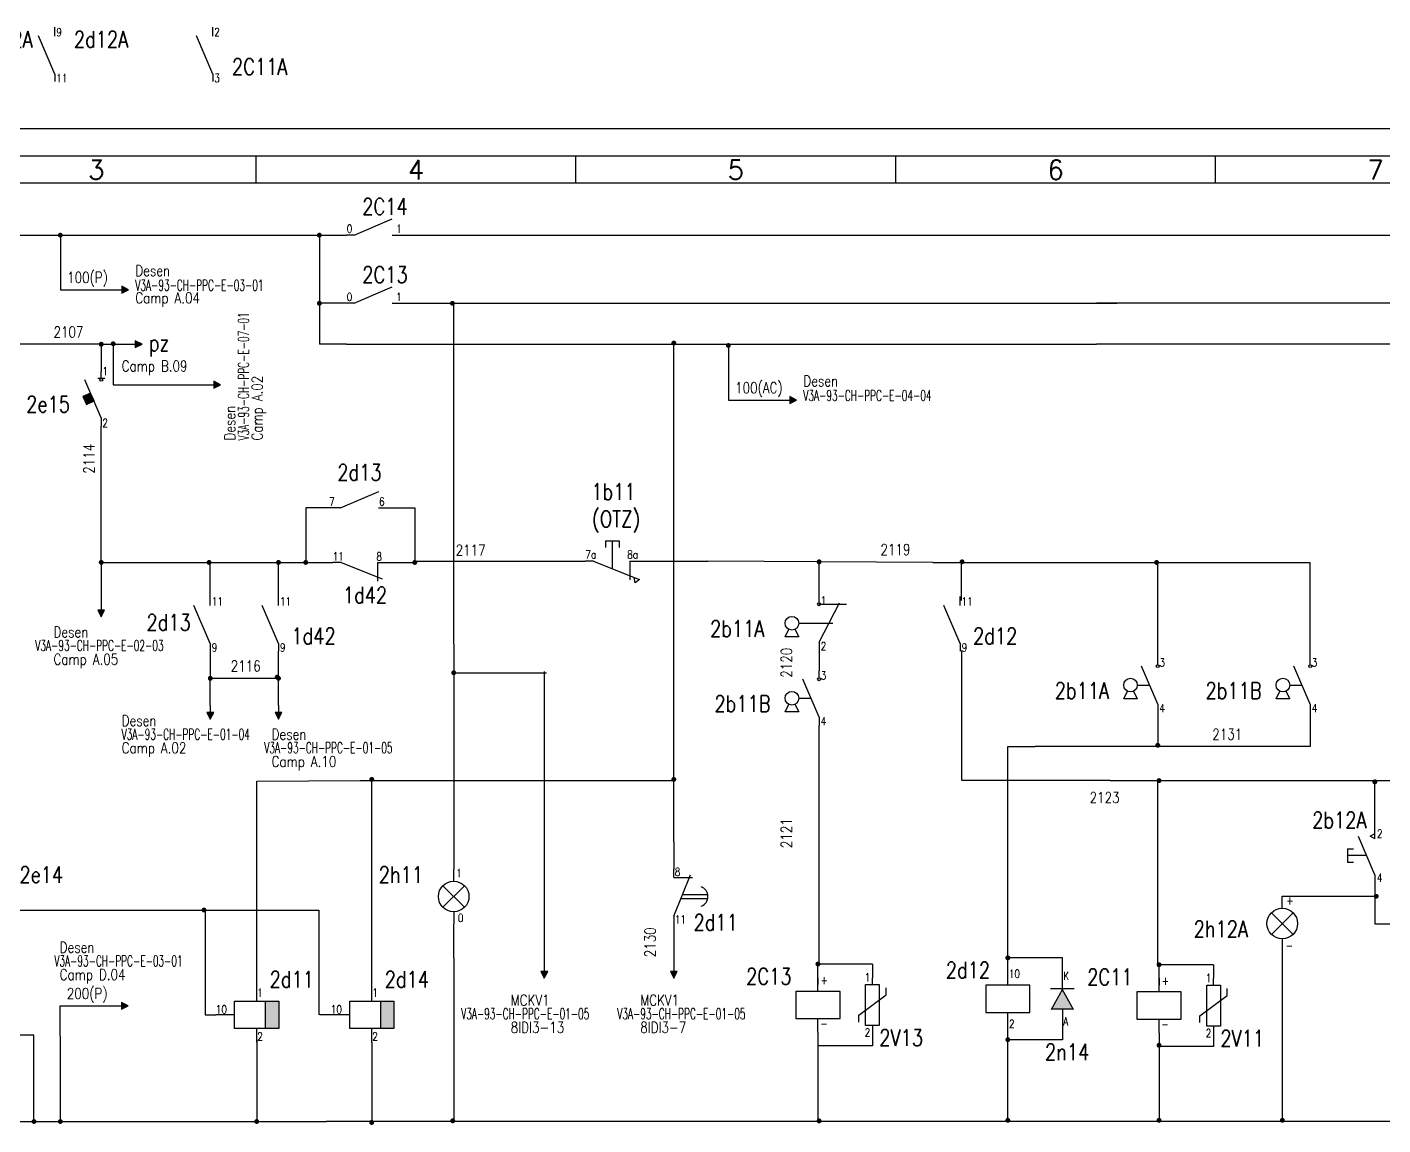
# Model space of a CAD drawing. Extents: x 23 to 1306, y -395 to 239.
# Drawn here: x 609.2 to 857.9, y -280.4 to -79.1 of the extents above; entities that cross this region are included whole.
import ezdxf
from ezdxf.enums import TextEntityAlignment as Align

# ---------------------------------------------------------------- set-up
doc = ezdxf.new("R2010")
doc.units = 0
doc.header["$LTSCALE"] = 7
doc.header["$MEASUREMENT"] = 0
doc.layers.get('0').update_dxf_attribs({"linetype": 'CONTINUOUS'})
doc.layers.add('MODIF', color=2, linetype='CONTINUOUS')
doc.layers.add('TAG', color=2, linetype='CONTINUOUS')
doc.styles.add('ISO', font='SIMPLEX.SHX')
doc.styles.add('ROMANS', font='romans', dxfattribs={"width": 0.8})

# ---------------------------------------------------------------- blocks, each defined once
blk = doc.blocks.new('2CND')
at = {"linetype": 'Continuous'}
for p, q in [((0, -1.64), (0, 0)), ((0, -8.62), (-3, -1.62)), ((0, -8.62), (0, -10))]:
    blk.add_line(p, q, dxfattribs=at)
at = {"layer": 'TAG', "linetype": 'Continuous', "style": 'ROMANS', "width": 0.8}
for tag, p in [('1', (0.26, -1.67)), ('2', (0.26, -10.09))]:
    blk.add_attdef(tag, p, '', height=1.5, dxfattribs=at)
blk.add_attdef('K1', text='', height=3, dxfattribs=at).set_placement((-5.58, -4.47), align=Align.MIDDLE_RIGHT)
blk = doc.blocks.new('CND')
at = {"linetype": 'Continuous'}
for p, q in [((0, -1.64), (0, 0)), ((0, -8.62), (-3, -1.62)), ((0, -8.62), (0, -10))]:
    blk.add_line(p, q, dxfattribs=at)
at = {"layer": 'TAG', "linetype": 'Continuous', "style": 'ROMANS', "width": 0.8}
for tag, p in [('1E', (-0.41, -1.57)), ('2E', (-0.41, -10.73))]:
    blk.add_attdef(tag, p, '', height=1.5, rotation=90, dxfattribs=at)
blk.add_attdef('K1E', text='', height=3, rotation=90, dxfattribs=at).set_placement((-11.31, -1.64), align=Align.MIDDLE_RIGHT)
for tag, p in [('1N', (0.26, -1.67)), ('2N', (0.26, -10.09))]:
    blk.add_attdef(tag, p, '', height=1.5, dxfattribs=at)
blk.add_attdef('K1N', text='', height=3, dxfattribs=at).set_placement((-3.18, -4.55), align=Align.MIDDLE_RIGHT)
blk = doc.blocks.new('BILUTA')
at = {"linetype": 'Continuous', "flags": 128}
blk.add_lwpolyline([(-0.225, 0, 0.45, 0.45, 1), (0.225, 0, 0.45, 0.45, 1)], format="xyseb", close=True, dxfattribs=at)
blk = doc.blocks.new('2SIG-FZ')
at = {"linetype": 'Continuous'}
for p, q in [((0, -1.25), (0, 0)), ((0, -1.25), (0, -8.75)), ((0, -8.75), (0, -10))]:
    blk.add_line(p, q, dxfattribs=at)
at = {"linetype": 'Continuous', "flags": 128}
blk.add_lwpolyline([(1.25, -8.75), (1.25, -1.25), (-1.25, -1.25), (-1.25, -8.75)], close=True, dxfattribs=at)
at = {"layer": 'TAG', "linetype": 'Continuous', "style": 'ROMANS', "width": 0.8}
for tag, p, height in [('1', (0.11, -0.95), 1.5), ('F', (-4.64, -7.12), 3), ('100', (1.65, -5.97), 2), ('A', (6.88, -5.97), 2), ('2', (0.11, -10.4), 1.5)]:
    blk.add_attdef(tag, p, '', height=height, dxfattribs=at)
blk = doc.blocks.new('SAGEATA')
at = {"flags": 128}
for points in [[(0, 2.5), (-0.625, 1.25), (0.625, 1.25), (0, 2.5)], [(0, 0), (0, 2.5)]]:
    blk.add_lwpolyline(points, dxfattribs=at)
blk.add_solid([(-0.625, 1.25), (0, 2.5), (0.625, 1.25)])
at = {"layer": 'TAG', "style": 'ROMANS', "width": 0.8}
for tag, p, rotation in [('1S', (0, 10), 180), ('1V', (0, 11.25), 270), ('1E', (2.5, 2.5), 90)]:
    blk.add_attdef(tag, p, '', height=3, rotation=rotation, dxfattribs=at)
blk.add_attdef('1N', (-5, 3.75), '', height=3, dxfattribs=at)
blk = doc.blocks.new('2MONO1')
at = {"linetype": 'Continuous'}
for p, q in [((0, -1.25), (0, 0)), ((0, -8.5), (-3, -1.5)), ((-0.63, -1.25), (0.63, -1.25)), ((0, -8.5), (0, -10))]:
    blk.add_line(p, q, dxfattribs=at)
at = {"linetype": 'Continuous', "flags": 128}
blk.add_lwpolyline([(-1.32, -5.39), (-1.95, -3.97), (-3.37, -4.6), (-2.73, -6.02)], close=True, dxfattribs=at)
at = {"linetype": 'Continuous'}
blk.add_circle((0, -1.52), 0.273, dxfattribs=at)
blk.add_solid([(-2.73, -6.02), (-3.37, -4.6), (-1.32, -5.39), (-1.95, -3.97)], dxfattribs=at)
at = {"layer": 'TAG', "linetype": 'Continuous', "style": 'ROMANS', "width": 0.8}
for tag, p, height in [('1', (0.2, -0.7), 1.5), ('Q1', (-9.59, -6.79), 3), ('2', (0.2, -10.18), 1.5)]:
    blk.add_attdef(tag, p, '', height=height, dxfattribs=at)
blk = doc.blocks.new('BA-RV-D')
at = {"linetype": 'Continuous'}
for p, q in [((0, -1.92), (0, 0)), ((-0.87, -1.42), (0, -0.92)), ((0, -1.92), (-0.87, -1.42)), ((-5, -3.75), (-5, -6.25)), ((-5, -3.75), (-3.91, -3.75)), ((-1.5, -5), (-5, -5)), ((-3.91, -6.25), (-5, -6.25)), ((0, -8.5), (0, -10))]:
    blk.add_line(p, q, dxfattribs=at)
at = {"linetype": 'Continuous', "flags": 128}
blk.add_lwpolyline([(0, -8.5), (-3, -1.5)], dxfattribs=at)
at = {"layer": 'TAG', "linetype": 'Continuous', "style": 'ROMANS', "width": 0.8}
for tag, p in [('1', (0.37, -1.73)), ('2', (0.36, -9.81))]:
    blk.add_attdef(tag, p, '', height=1.5, dxfattribs=at)
blk.add_attdef('P1', text='', height=3, dxfattribs=at).set_placement((-5.59, -6.52), align=Align.MIDDLE_RIGHT)
blk = doc.blocks.new('BOB-REL')
at = {"linetype": 'Continuous'}
for p, q in [((0, -2.5), (0, 0)), ((0, -10), (0, -7.5))]:
    blk.add_line(p, q, dxfattribs=at)
at = {"linetype": 'Continuous', "flags": 128}
blk.add_lwpolyline([(4.05, -7.5), (4.05, -2.5), (-4.05, -2.5), (-4.05, -7.5)], close=True, dxfattribs=at)
at = {"layer": 'TAG', "linetype": 'Continuous', "style": 'ROMANS', "width": 0.8}
blk.add_attdef('K', text='', height=3, dxfattribs=at).set_placement((-4.37, 1.57), align=Align.MIDDLE_RIGHT)
for tag, p in [('1', (0.18, -1.15)), ('2', (0.21, -10.33))]:
    blk.add_attdef(tag, p, '', height=1.5, dxfattribs=at)
blk = doc.blocks.new('CNI-T-R')
at = {"linetype": 'Continuous'}
for p, q in [((0, -1.5), (0, 0)), ((0, -8.59), (3.04, -1)), ((1.58, -4.65), (6.21, -4.65)), ((1.29, -5.35), (6.2, -5.35)), ((0, -8.59), (0, -10))]:
    blk.add_line(p, q, dxfattribs=at)
blk.add_lwpolyline([(0, -1.5), (3.44, -1.5)], dxfattribs=at)
blk.add_arc((4.33, -5), 1.92, 291.8137, 69.0636, dxfattribs=at)
at = {"layer": 'TAG', "linetype": 'Continuous', "style": 'ROMANS', "width": 0.8}
for tag, p in [('1', (0.18, -1.22)), ('2', (0.18, -9.96))]:
    blk.add_attdef(tag, p, '', height=1.5, dxfattribs=at)
blk.add_attdef('Z1', text='', height=3, dxfattribs=at).set_placement((-2.15, -7.11), align=Align.MIDDLE_RIGHT)
blk = doc.blocks.new('2RT-R2')
at = {"linetype": 'Continuous'}
for p, q in [((0, -2.5), (0, 0)), ((1.58, -2.5), (1.58, -7.5)), ((-4.05, -5), (-7.5, -5)), ((0, -10), (0, -7.5))]:
    blk.add_line(p, q, dxfattribs=at)
at = {"linetype": 'Continuous', "flags": 128}
blk.add_lwpolyline([(4.05, -2.5), (4.05, -7.5), (-4.05, -7.5), (-4.05, -2.5)], close=True, dxfattribs=at)
at = {"linetype": 'Continuous'}
blk.add_lwpolyline([(-1.58, -2.5), (-1.58, -2.5), (-1.58, -2.5)], dxfattribs=at)
blk.add_solid([(4.05, -2.5), (1.58, -2.5), (4.05, -7.5), (1.58, -7.5)], dxfattribs=at)
at = {"layer": 'TAG', "linetype": 'Continuous', "style": 'ROMANS', "width": 0.8}
for tag, p in [('1', (0.1, -1.7)), ('10', (-7.52, -4.76)), ('2', (0.1, -9.73))]:
    blk.add_attdef(tag, p, '', height=1.5, dxfattribs=at)
blk.add_attdef('KT', text='', height=3, dxfattribs=at).set_placement((9.5, -8.43), align=Align.MIDDLE_RIGHT)
blk = doc.blocks.new('2BEC')
at = {"linetype": 'Continuous'}
for p, q in [((0, -2.2), (0, 0)), ((1.98, -6.98), (-1.98, -3.02)), ((1.98, -3.02), (-1.98, -6.98)), ((0, -7.8), (0, -10))]:
    blk.add_line(p, q, dxfattribs=at)
blk.add_circle((0, -5), 2.8, dxfattribs=at)
at = {"layer": 'TAG', "linetype": 'Continuous', "style": 'ROMANS', "width": 0.8}
for tag, p, height in [('1', (0.46, -1.45), 1.5), ('H1', (-8.62, -6.71), 3), ('2', (0.51, -10.25), 1.5)]:
    blk.add_attdef(tag, p, '', height=height, dxfattribs=at)
blk = doc.blocks.new('VRSTR')
for p, q in [((0, -1.25), (0, 0)), ((-1.25, -8.75), (-1.25, -1.25)), ((-1.25, -1.25), (1.25, -1.25)), ((1.25, -1.25), (1.25, -8.75)), ((2.5, -3.12), (2.5, -1.88)), ((-2.5, -6.88), (2.5, -3.12)), ((-2.5, -8.12), (-2.5, -6.88)), ((1.25, -8.75), (-1.25, -8.75)), ((0, -8.75), (0, -10))]:
    blk.add_line(p, q)
at = {"layer": 'TAG', "style": 'ROMANS', "width": 0.8}
for tag, p, height in [('1E', (-2.1, 2.56), 1.5), ('E', (-7.5, 0), 3), ('VE', (-7.5, -6.25), 3), ('2E', (-2.1, -9.35), 1.5)]:
    blk.add_attdef(tag, p, '', height=height, rotation=270, dxfattribs=at)
for tag, p, height in [('1N', (0.01, 0.57), 1.5), ('N', (3.75, -2.5), 3), ('VN', (3.75, -8.75), 3), ('2N', (0.01, -10.92), 1.5)]:
    blk.add_attdef(tag, p, '', height=height, dxfattribs=at)
blk = doc.blocks.new('DIODA')
at = {"linetype": 'Continuous'}
for p, q in [((0, -3.22), (0, 0)), ((0, -6.9), (0, -10))]:
    blk.add_line(p, q, dxfattribs=at)
at = {"linetype": 'Continuous', "const_width": 0.24, "flags": 128}
blk.add_lwpolyline([(0, -3.32), (-1.96, -6.85), (1.96, -6.85)], close=True, dxfattribs=at)
at = {"linetype": 'Continuous', "flags": 128}
blk.add_lwpolyline([(-2.16, -3.1), (2.17, -3.1)], dxfattribs=at)
at = {"linetype": 'Continuous'}
blk.add_solid([(-0.01, -3.32), (1.92, -6.84), (-1.91, -6.86)], dxfattribs=at)
at = {"layer": 'TAG', "linetype": 'Continuous', "style": 'ROMANS', "width": 0.8}
for tag, rotation, p in [('DE', 90, (-12.18, -1.74)), ('DV', 270, (-4.34, -6.03)), ('DS', 180, (-10.42, -5.99)), ('TE', 90, (6.57, -2.99)), ('TV', 270, (14.41, -7.28)), ('TS', 180, (8.33, -7.24))]:
    blk.add_attdef(tag, text='', height=3, rotation=rotation, dxfattribs=at).set_placement(p, align=Align.MIDDLE_RIGHT)
for tag, p in [('DN', (-6.08, -2.02)), ('TN', (12.67, -3.27))]:
    blk.add_attdef(tag, text='', height=3, dxfattribs=at).set_placement(p, align=Align.MIDDLE_RIGHT)
for tag, p, rotation in [('1E', (-2.65, -2.22), 90), ('1S', (-0.23, -0.04), 180), ('1V', (2.72, 0.3), 270), ('2E', (-2.65, -10.15), 90), ('2S', (-0.37, -8.45), 180), ('2V', (2.63, -8.07), 270)]:
    blk.add_attdef(tag, p, '', height=1.5, rotation=rotation, dxfattribs=at)
for tag, p in [('1N', (0.16, -1.54)), ('2N', (0.15, -9.9))]:
    blk.add_attdef(tag, p, '', height=1.5, dxfattribs=at)
blk = doc.blocks.new('BEC')
at = {"linetype": 'Continuous'}
for p, q in [((0, -2.2), (0, 0)), ((1.98, -6.98), (-1.98, -3.02)), ((1.98, -3.02), (-1.98, -6.98)), ((0, -7.8), (0, -10))]:
    blk.add_line(p, q, dxfattribs=at)
blk.add_circle((0, -5), 2.8, dxfattribs=at)
at = {"layer": 'TAG', "linetype": 'Continuous', "style": 'ROMANS', "width": 0.8}
for tag, p, height in [('HH', (-3.84, -3.19), 3), ('1H', (4.42, -1.96), 1.5), ('2H', (4.4, -10.66), 1.5)]:
    blk.add_attdef(tag, p, '', height=height, rotation=90, dxfattribs=at)
for tag, p, height in [('1V', (0.46, -1.45), 1.5), ('HV', (-8.62, -6.71), 3), ('2V', (0.51, -10.25), 1.5)]:
    blk.add_attdef(tag, p, '', height=height, dxfattribs=at)
blk = doc.blocks.new('2BK-RT-D')
at = {"linetype": 'Continuous'}
for p, q in [((0, -1.25), (0, 0)), ((-6.25, -7.5), (-5.56, -6.12)), ((-4.44, -6.12), (-3.75, -7.5)), ((-3.75, -5), (-1.5, -5)), ((-3.75, -7.5), (-6.25, -7.5)), ((0, -8.5), (0, -10))]:
    blk.add_line(p, q, dxfattribs=at)
at = {"linetype": 'Continuous', "flags": 128}
blk.add_lwpolyline([(0, -8.5), (-3, -1.5)], dxfattribs=at)
at = {"linetype": 'Continuous'}
for centre, radius in [((0, -1.52), 0.273), ((-5, -5), 1.25)]:
    blk.add_circle(centre, radius, dxfattribs=at)
at = {"layer": 'TAG', "linetype": 'Continuous', "style": 'ROMANS', "width": 0.8}
for tag, p in [('1', (0.28, -1.6)), ('2', (0.28, -9.97))]:
    blk.add_attdef(tag, p, '', height=1.5, dxfattribs=at)
blk.add_attdef('P1', text='', height=3, dxfattribs=at).set_placement((-6.85, -10.39), align=Align.MIDDLE_RIGHT)
blk = doc.blocks.new('2CNDH')
at = {"linetype": 'Continuous'}
for p, q in [((1.38, 0), (8.38, 3)), ((1.38, 0), (0, 0)), ((8.36, 0), (10, 0))]:
    blk.add_line(p, q, dxfattribs=at)
at = {"layer": 'TAG', "linetype": 'Continuous', "style": 'ROMANS', "width": 0.8}
blk.add_attdef('K1', text='', height=3, dxfattribs=at).set_placement((5.25, 5.01), align=Align.MIDDLE_RIGHT)
for tag, p in [('1', (0.01, 0.43)), ('2', (9.07, 0.43))]:
    blk.add_attdef(tag, p, '', height=1.5, dxfattribs=at)
blk = doc.blocks.new('BA-RV-I')
at = {"linetype": 'Continuous'}
for p, q in [((0, -1.84), (0, 0)), ((0, -8.5), (3, -1)), ((3, -1), (3.37, -0.07)), ((3.99, -0.86), (3, -1)), ((3.37, -0.07), (3.99, -0.86)), ((-3.75, -6.25), (-3.75, -3.75)), ((-3.75, -3.75), (-2.5, -3.75)), ((1.4, -5), (-3.75, -5)), ((-3.75, -6.25), (-2.5, -6.25)), ((0, -8.5), (0, -10))]:
    blk.add_line(p, q, dxfattribs=at)
at = {"linetype": 'Continuous', "flags": 128}
blk.add_lwpolyline([(0, -1.84), (3.41, -1.84)], dxfattribs=at)
at = {"layer": 'TAG', "linetype": 'Continuous', "style": 'ROMANS', "width": 0.8}
for tag, p in [('1N', (0.14, -1.41)), ('2N', (0.14, -9.9))]:
    blk.add_attdef(tag, p, '', height=1.5, dxfattribs=at)
for tag, p in [('1E', (-0.46, -2.31)), ('2E', (-0.46, -9.97))]:
    blk.add_attdef(tag, p, '', height=1.5, rotation=90, dxfattribs=at)
blk.add_attdef('KN', text='', height=3, dxfattribs=at).set_placement((9.18, -5.21), align=Align.MIDDLE_RIGHT)
blk.add_attdef('KE', text='', height=3, rotation=90, dxfattribs=at).set_placement((11.2, -3.04), align=Align.MIDDLE_RIGHT)
blk = doc.blocks.new('CNI')
at = {"linetype": 'Continuous'}
for p, q in [((0, -1.84), (0, 0)), ((0, -8.5), (3, -1)), ((0, -8.5), (0, -10))]:
    blk.add_line(p, q, dxfattribs=at)
at = {"linetype": 'Continuous', "flags": 128}
blk.add_lwpolyline([(0, -1.84), (3.41, -1.84)], dxfattribs=at)
at = {"layer": 'TAG', "linetype": 'Continuous', "style": 'ROMANS', "width": 0.8}
for tag, p in [('1N', (0.14, -1.41)), ('2N', (0.14, -9.9))]:
    blk.add_attdef(tag, p, '', height=1.5, dxfattribs=at)
blk.add_attdef('KN', text='', height=3, dxfattribs=at).set_placement((-2.33, -1.73), align=Align.MIDDLE_RIGHT)
for tag, p in [('1E', (-0.35, -2.05)), ('2E', (-0.35, -10.07))]:
    blk.add_attdef(tag, p, '', height=1.5, rotation=90, dxfattribs=at)
blk.add_attdef('KE', text='', height=3, rotation=90, dxfattribs=at).set_placement((-3.98, -4.61), align=Align.MIDDLE_RIGHT)

msp = doc.modelspace()

# ---------------------------------------------------------------- linework, layer by layer
at = {"color": 240}
for p, q in [((1306.33, -97.74), (486.25, -97.74)), ((1301.33, -102.74), (491.25, -102.74))]:
    msp.add_line(p, q, dxfattribs=at)
at = {"color": 70}
for p, q in [((651.25, -107.74), (651.25, -102.74)), ((709.89, -107.74), (709.89, -102.74)), ((768.53, -107.74), (768.53, -102.74)), ((827.17, -107.74), (827.17, -102.74)), ((1296.33, -107.74), (496.25, -107.74))]:
    msp.add_line(p, q, dxfattribs=at)
at = {"layer": 'MODIF'}
for p, q in [((605.33, -117.24), (616.58, -117.24)), ((615.33, -117.24), (615.33, -127.24)), ((616.58, -117.24), (667.83, -117.24)), ((662.83, -117.24), (662.83, -129.74)), ((677.83, -117.24), (785.33, -117.24)), ((785.33, -117.24), (792.83, -117.24)), ((792.83, -117.24), (1029.08, -117.24)), ((615.33, -127.24), (625.33, -127.24)), ((662.83, -129.74), (662.83, -137.24)), ((668.1, -129.74), (662.83, -129.74)), ((677.83, -129.74), (797.83, -129.74)), ((687.47, -137.24), (687.47, -129.74)), ((797.83, -129.74), (809.08, -129.74)), ((1046.58, -129.74), (805.33, -129.74)), ((622.83, -137.24), (605.33, -137.24)), ((622.83, -137.24), (627.83, -137.24)), ((622.83, -137.24), (622.83, -142.24)), ((625.03, -137.38), (625.03, -144.67)), ((667.83, -137.24), (662.83, -137.24)), ((667.83, -137.24), (677.83, -137.24)), ((677.83, -137.24), (797.83, -137.24)), ((687.47, -192.24), (687.47, -137.24)), ((727.83, -228.49), (727.83, -137.24)), ((737.83, -137.47), (737.83, -147.47)), ((797.83, -137.24), (805.33, -137.24)), ((1046.58, -137.24), (805.33, -137.24)), ((625.03, -144.67), (631.38, -144.67)), ((629.7, -144.66), (633.45, -144.66)), ((633.45, -144.66), (640.95, -144.66)), ((640.95, -144.66), (642.2, -144.66)), ((737.83, -147.47), (747.83, -147.47)), ((622.83, -172.24), (622.83, -152.24)), ((660.33, -167.24), (660.33, -177.24)), ((665.33, -167.24), (660.33, -167.24)), ((675.33, -167.24), (680.33, -167.24)), ((680.33, -167.24), (680.33, -177.24)), ((622.83, -177.24), (622.83, -172.24)), ((622.83, -177.24), (622.83, -184.74)), ((622.83, -177.24), (625.33, -177.24)), ((625.33, -177.24), (635.33, -177.24)), ((635.33, -177.24), (665.33, -177.24)), ((642.83, -183.49), (642.83, -177.24)), ((655.33, -183.49), (655.33, -177.24)), ((675.33, -177.24), (680.33, -177.24)), ((680.33, -177.02), (699.08, -177.02)), ((699.08, -177.02), (711.58, -177.02)), ((720.33, -177.02), (727.83, -177.02)), ((721.58, -177.02), (726.58, -177.02)), ((726.58, -177.02), (734.08, -177.02)), ((727.83, -177.02), (732.83, -177.02)), ((775.33, -177.24), (734.08, -177.02)), ((754.48, -183.38), (754.48, -177.13)), ((775.33, -177.24), (835.33, -177.24)), ((780.61, -184.21), (780.61, -177.4)), ((816.58, -194.74), (816.58, -177.24)), ((835.33, -177.24), (844.53, -177.24)), ((844.53, -194.74), (844.53, -177.24)), ((754.48, -184.63), (754.48, -183.38)), ((754.48, -191.88), (758.23, -184.63)), ((754.48, -184.9), (759.48, -184.9)), ((750.73, -188.38), (752.98, -188.38)), ((751.98, -188.38), (754.48, -188.38)), ((753.23, -188.38), (756.98, -188.38)), ((748.23, -190.88), (748.93, -189.5)), ((750.73, -190.88), (748.23, -190.88)), ((750.04, -189.5), (750.73, -190.88)), ((642.83, -193.49), (642.83, -198.49)), ((655.33, -198.49), (655.33, -193.49)), ((687.47, -192.24), (687.47, -192.24)), ((687.47, -192.24), (687.47, -197.24)), ((754.48, -191.88), (754.48, -193.38)), ((754.48, -193.38), (754.48, -197.13)), ((780.61, -193.38), (780.61, -217.13)), ((642.83, -198.49), (655.33, -198.49)), ((642.83, -203.49), (642.83, -198.49)), ((655.33, -203.49), (655.33, -198.49)), ((687.47, -197.24), (687.47, -207.24)), ((687.69, -197.47), (704.49, -197.47)), ((704.08, -197.24), (704.08, -250.99)), ((816.58, -204.74), (816.58, -210.99)), ((844.53, -204.74), (844.53, -210.99)), ((687.47, -207.24), (687.47, -219.74)), ((754.48, -228.38), (754.48, -207.13)), ((789.08, -252.24), (789.08, -210.99)), ((789.08, -210.99), (794.08, -210.99)), ((816.58, -210.99), (794.08, -210.99)), ((844.53, -210.99), (816.58, -210.99)), ((651.34, -217.32), (670.33, -217.24)), ((651.34, -255.18), (651.34, -217.32)), ((670.33, -217.24), (727.83, -217.24)), ((672.44, -255.18), (672.44, -217.24)), ((807.83, -217.24), (780.61, -217.24)), ((807.83, -217.24), (916.36, -217.24)), ((816.58, -242.24), (816.58, -217.24)), ((856.39, -225.99), (856.39, -217.24)), ((687.47, -219.74), (687.47, -227.24)), ((687.47, -227.24), (687.47, -233.49)), ((727.83, -228.49), (727.83, -233.49)), ((754.48, -250.88), (754.48, -228.38)), ((856.39, -235.99), (856.39, -243.49)), ((839.41, -238.45), (856.41, -238.45)), ((581.44, -240.97), (641.91, -240.97)), ((641.91, -240.97), (641.91, -260.19)), ((641.91, -240.97), (662.75, -240.97)), ((662.75, -240.97), (662.75, -260.18)), ((687.47, -249.74), (687.47, -243.49)), ((727.83, -243.49), (727.83, -249.74)), ((816.58, -250.99), (816.58, -242.24)), ((856.39, -243.49), (889.89, -243.49)), ((839.41, -248.45), (839.41, -252.8)), ((687.47, -249.74), (687.47, -279.74)), ((727.83, -249.74), (727.83, -250.99)), ((754.26, -253.38), (754.26, -250.88)), ((764.26, -250.88), (754.26, -250.88)), ((764.26, -250.88), (764.26, -253.38)), ((799.08, -249.74), (789.08, -249.74)), ((799.08, -252.24), (799.08, -249.74)), ((816.81, -253.49), (816.81, -250.99)), ((826.81, -250.99), (816.81, -250.99)), ((826.81, -250.99), (826.81, -253.49)), ((754.26, -253.38), (754.26, -254.63)), ((816.81, -253.49), (816.81, -254.74)), ((839.41, -252.8), (839.41, -279.74)), ((615.27, -258.52), (625.27, -258.52)), ((615.33, -269.74), (615.27, -258.52)), ((641.91, -260.19), (643.84, -260.18)), ((664.94, -260.18), (662.89, -260.18)), ((754.26, -263.38), (754.26, -269.63)), ((764.26, -263.38), (764.26, -265.88)), ((789.08, -279.74), (789.08, -262.24)), ((799.08, -262.24), (799.08, -264.74)), ((816.81, -263.49), (816.81, -269.74)), ((826.81, -263.49), (826.81, -265.99)), ((610.5, -263.91), (591.27, -263.91)), ((610.5, -279.76), (610.5, -263.91)), ((651.34, -264.74), (651.34, -279.74)), ((672.44, -265.18), (672.44, -279.74)), ((764.26, -265.88), (754.26, -265.88)), ((799.08, -264.74), (789.08, -264.74)), ((816.81, -265.77), (816.81, -265.77)), ((826.81, -265.99), (816.81, -265.99)), ((615.33, -279.74), (615.33, -269.74)), ((754.26, -269.63), (754.26, -279.63)), ((816.81, -269.74), (816.81, -279.74)), ((565.33, -279.74), (660.33, -279.74)), ((660.33, -279.74), (664.08, -279.74)), ((1075.33, -279.74), (664.08, -279.74)), ((789.08, -279.52), (789.08, -279.52)), ((816.81, -279.52), (816.81, -279.52)), ((839.43, -279.52), (839.43, -279.52))]:
    msp.add_line(p, q, dxfattribs=at)
for centre, radius in [((754.48, -184.9), 0.273), ((749.48, -188.38), 1.25)]:
    msp.add_circle(centre, radius, dxfattribs=at)

# ---------------------------------------------------------------- block references
ref = msp.add_blockref('CND', (596.82, -79.1), dxfattribs=at)
ref.add_attrib('K1N', '2d12A', dxfattribs={"layer": 'TAG', "linetype": 'Continuous', "height": 3, "style": 'ROMANS', "width": 0.8}).set_placement((610.29, -81.35), align=Align.MIDDLE_RIGHT)
ref.add_attrib('2N', '11', (597.08, -89.19), dxfattribs={"layer": 'TAG', "linetype": 'Continuous', "height": 1.5, "style": 'ROMANS', "width": 0.8})
ref.add_attrib('1N', '9', (597.08, -80.77), dxfattribs={"layer": 'TAG', "linetype": 'Continuous', "height": 1.5, "style": 'ROMANS', "width": 0.8})
ref = msp.add_blockref('CND', (614.32, -79.1), dxfattribs=at)
ref.add_attrib('K1N', '2d12A', dxfattribs={"layer": 'TAG', "linetype": 'Continuous', "height": 3, "style": 'ROMANS', "width": 0.8}).set_placement((627.79, -81.35), align=Align.MIDDLE_RIGHT)
ref.add_attrib('2N', '11', (614.58, -89.19), dxfattribs={"layer": 'TAG', "linetype": 'Continuous', "height": 1.5, "style": 'ROMANS', "width": 0.8})
ref.add_attrib('1N', '9', (614.58, -80.77), dxfattribs={"layer": 'TAG', "linetype": 'Continuous', "height": 1.5, "style": 'ROMANS', "width": 0.8})
ref = msp.add_blockref('2CND', (643.29, -79.1), dxfattribs=at)
ref.add_attrib('K1', '2C11A', dxfattribs={"layer": 'TAG', "linetype": 'Continuous', "height": 3, "style": 'ROMANS', "width": 0.8}).set_placement((656.99, -86.35), align=Align.MIDDLE_RIGHT)
ref.add_attrib('2', '3', (643.55, -89.19), dxfattribs={"layer": 'TAG', "linetype": 'Continuous', "height": 1.5, "style": 'ROMANS', "width": 0.8})
ref.add_attrib('1', '2', (643.55, -80.77), dxfattribs={"layer": 'TAG', "linetype": 'Continuous', "height": 1.5, "style": 'ROMANS', "width": 0.8})
ref = msp.add_blockref('2CNDH', (667.83, -117.24), dxfattribs=at)
ref.add_attrib('K1', '2C14', dxfattribs={"layer": 'TAG', "linetype": 'Continuous', "height": 3, "style": 'ROMANS', "width": 0.8}).set_placement((679.03, -111.99), align=Align.MIDDLE_RIGHT)
ref.add_attrib('2', '1', (676.91, -116.81), dxfattribs={"layer": 'TAG', "linetype": 'Continuous', "height": 1.5, "style": 'ROMANS', "width": 0.8})
ref.add_attrib('1', '0', (667.85, -116.81), dxfattribs={"layer": 'TAG', "linetype": 'Continuous', "height": 1.5, "style": 'ROMANS', "width": 0.8})
for p in [(615.33, -117.24), (662.83, -117.24), (662.83, -129.74), (687.24, -129.74), (625.03, -137.16), (727.83, -137.02), (622.83, -137.24), (737.83, -137.47), (622.83, -177.24), (642.61, -177.24), (655.33, -177.24), (660.33, -177.24), (680.33, -177.24), (754.48, -177.13), (780.69, -177.13), (816.36, -177.24), (642.83, -198.49), (655.33, -198.49), (687.47, -197.47), (687.47, -197.47), (816.58, -210.77), (672.44, -217.02), (672.44, -217.02), (727.83, -217.02), (816.81, -217.24), (856.39, -217.47), (856.64, -238.45), (641.68, -240.97), (641.68, -240.97), (754.26, -250.88), (789.08, -249.74), (816.81, -250.99), (789.08, -264.74), (816.81, -265.77), (610.5, -279.74), (615.33, -279.74), (651.34, -279.74), (672.42, -279.91), (687.29, -279.61), (754.48, -279.63), (789.08, -279.52), (816.81, -279.52), (839.43, -279.52)]:
    msp.add_blockref('BILUTA', p, dxfattribs=at)
ref = msp.add_blockref('2CNDH', (667.83, -129.74), dxfattribs=at)
ref.add_attrib('K1', '2C13', dxfattribs={"layer": 'TAG', "linetype": 'Continuous', "height": 3, "style": 'ROMANS', "width": 0.8}).set_placement((679.03, -124.49), align=Align.MIDDLE_RIGHT)
ref.add_attrib('2', '1', (676.91, -129.31), dxfattribs={"layer": 'TAG', "linetype": 'Continuous', "height": 1.5, "style": 'ROMANS', "width": 0.8})
ref.add_attrib('1', '0', (667.85, -129.31), dxfattribs={"layer": 'TAG', "linetype": 'Continuous', "height": 1.5, "style": 'ROMANS', "width": 0.8})
for name, p, rotation in [('SAGEATA', (625.33, -127.24), 270), ('SAGEATA', (642.2, -144.66), 270), ('SAGEATA', (747.83, -147.47), 270), ('SAGEATA', (622.83, -184.74), 180), ('BILUTA', (655.11, -198.27), 270), ('SAGEATA', (642.83, -203.49), 180), ('SAGEATA', (655.33, -203.49), 180), ('SAGEATA', (704.08, -250.99), 180), ('SAGEATA', (727.83, -250.99), 180), ('SAGEATA', (625.27, -258.52), 270)]:
    msp.add_blockref(name, p, dxfattribs=dict(at, rotation=rotation))
ref = msp.add_blockref('SAGEATA', (627.83, -137.24), dxfattribs=dict(at, rotation=270))
ref.add_attrib('1E', 'pz', (631.58, -138.49), dxfattribs={"layer": 'TAG', "height": 3, "style": 'ROMANS', "width": 0.8})
ref = msp.add_blockref('2MONO1', (622.83, -142.24), dxfattribs=at)
ref.add_attrib('Q1', '2e15', (609.08, -149.74), dxfattribs={"layer": 'TAG', "height": 3, "style": 'ROMANS', "width": 0.8})
ref.add_attrib('2', '2', (623.03, -152.42), dxfattribs={"layer": 'TAG', "height": 1.5, "style": 'ROMANS', "width": 0.8})
ref.add_attrib('1', '1', (623.03, -142.94), dxfattribs={"layer": 'TAG', "height": 1.5, "style": 'ROMANS', "width": 0.8})
ref = msp.add_blockref('CND', (675.33, -167.24), dxfattribs=dict(at, rotation=270))
ref.add_attrib('K1E', '2d13', dxfattribs={"layer": 'TAG', "linetype": 'Continuous', "height": 3, "style": 'ROMANS', "width": 0.8}).set_placement((674.25, -160.74), align=Align.MIDDLE_RIGHT)
ref.add_attrib('1E', '6', (673.76, -166.84), dxfattribs={"layer": 'TAG', "linetype": 'Continuous', "height": 1.5, "style": 'ROMANS', "width": 0.8})
ref.add_attrib('2E', '7', (664.61, -166.84), dxfattribs={"layer": 'TAG', "linetype": 'Continuous', "height": 1.5, "style": 'ROMANS', "width": 0.8})
ref = msp.add_blockref('BA-RV-I', (721.58, -177.02), dxfattribs=dict(at, rotation=270))
ref.add_attrib('1E', '8a ', (719.28, -176.55), dxfattribs={"layer": 'TAG', "linetype": 'Continuous', "height": 1.5, "style": 'ROMANS', "width": 0.8})
ref.add_attrib('KE', '1b11', dxfattribs={"layer": 'TAG', "linetype": 'Continuous', "height": 3, "style": 'ROMANS', "width": 0.8}).set_placement((720.83, -164.27), align=Align.MIDDLE_RIGHT)
ref.add_attrib('2E', '7a ', (711.61, -176.55), dxfattribs={"layer": 'TAG', "linetype": 'Continuous', "height": 1.5, "style": 'ROMANS', "width": 0.8})
ref = msp.add_blockref('CNI', (675.33, -177.24), dxfattribs=dict(at, rotation=270))
ref.add_attrib('KE', '1d42', dxfattribs={"layer": 'TAG', "linetype": 'Continuous', "height": 3, "style": 'ROMANS', "width": 0.8}).set_placement((675.27, -183.24), align=Align.MIDDLE_RIGHT)
ref.add_attrib('1E', '8', (673.29, -176.89), dxfattribs={"layer": 'TAG', "linetype": 'Continuous', "height": 1.5, "style": 'ROMANS', "width": 0.8})
ref.add_attrib('2E', '11', (665.26, -176.89), dxfattribs={"layer": 'TAG', "linetype": 'Continuous', "height": 1.5, "style": 'ROMANS', "width": 0.8})
ref = msp.add_blockref('CND', (642.83, -183.49), dxfattribs=at)
ref.add_attrib('K1N', '2d13', dxfattribs={"layer": 'TAG', "linetype": 'Continuous', "height": 3, "style": 'ROMANS', "width": 0.8}).set_placement((639.25, -188.24), align=Align.MIDDLE_RIGHT)
ref.add_attrib('2N', '9', (643.1, -193.58), dxfattribs={"layer": 'TAG', "linetype": 'Continuous', "height": 1.5, "style": 'ROMANS', "width": 0.8})
ref.add_attrib('1N', '11', (643.1, -185.16), dxfattribs={"layer": 'TAG', "linetype": 'Continuous', "height": 1.5, "style": 'ROMANS', "width": 0.8})
ref = msp.add_blockref('CND', (655.33, -183.49), dxfattribs=at)
ref.add_attrib('K1N', '1d42', dxfattribs={"layer": 'TAG', "linetype": 'Continuous', "height": 3, "style": 'ROMANS', "width": 0.8}).set_placement((665.83, -190.74), align=Align.MIDDLE_RIGHT)
ref.add_attrib('2N', '9', (655.6, -193.58), dxfattribs={"layer": 'TAG', "linetype": 'Continuous', "height": 1.5, "style": 'ROMANS', "width": 0.8})
ref.add_attrib('1N', '11', (655.6, -185.16), dxfattribs={"layer": 'TAG', "linetype": 'Continuous', "height": 1.5, "style": 'ROMANS', "width": 0.8})
ref = msp.add_blockref('CND', (780.33, -183.49), dxfattribs=at)
ref.add_attrib('K1N', '2d12', dxfattribs={"layer": 'TAG', "linetype": 'Continuous', "height": 3, "style": 'ROMANS', "width": 0.8}).set_placement((790.83, -190.74), align=Align.MIDDLE_RIGHT)
ref.add_attrib('2N', '9', (780.6, -193.58), dxfattribs={"layer": 'TAG', "linetype": 'Continuous', "height": 1.5, "style": 'ROMANS', "width": 0.8})
ref.add_attrib('1N', '11', (780.6, -185.16), dxfattribs={"layer": 'TAG', "linetype": 'Continuous', "height": 1.5, "style": 'ROMANS', "width": 0.8})
ref = msp.add_blockref('2BK-RT-D', (816.58, -194.74), dxfattribs=at)
ref.add_attrib('P1', '2b11A', dxfattribs={"layer": 'TAG', "linetype": 'Continuous', "height": 3, "style": 'ROMANS', "width": 0.8}).set_placement((807.67, -200.74), align=Align.MIDDLE_RIGHT)
ref.add_attrib('2', '4', (816.86, -204.72), dxfattribs={"layer": 'TAG', "linetype": 'Continuous', "height": 1.5, "style": 'ROMANS', "width": 0.8})
ref.add_attrib('1', '3', (816.86, -196.34), dxfattribs={"layer": 'TAG', "linetype": 'Continuous', "height": 1.5, "style": 'ROMANS', "width": 0.8})
ref = msp.add_blockref('2BK-RT-D', (844.53, -194.74), dxfattribs=at)
ref.add_attrib('P1', '2b11B', dxfattribs={"layer": 'TAG', "linetype": 'Continuous', "height": 3, "style": 'ROMANS', "width": 0.8}).set_placement((835.62, -200.74), align=Align.MIDDLE_RIGHT)
ref.add_attrib('2', '4', (844.81, -204.72), dxfattribs={"layer": 'TAG', "linetype": 'Continuous', "height": 1.5, "style": 'ROMANS', "width": 0.8})
ref.add_attrib('1', '3', (844.81, -196.34), dxfattribs={"layer": 'TAG', "linetype": 'Continuous', "height": 1.5, "style": 'ROMANS', "width": 0.8})
ref = msp.add_blockref('2BK-RT-D', (754.48, -197.13), dxfattribs=at)
ref.add_attrib('P1', '2b11B', dxfattribs={"layer": 'TAG', "linetype": 'Continuous', "height": 3, "style": 'ROMANS', "width": 0.8}).set_placement((745.57, -203.13), align=Align.MIDDLE_RIGHT)
ref.add_attrib('2', '4', (754.76, -207.1), dxfattribs={"layer": 'TAG', "linetype": 'Continuous', "height": 1.5, "style": 'ROMANS', "width": 0.8})
ref.add_attrib('1', '3', (754.76, -198.73), dxfattribs={"layer": 'TAG', "linetype": 'Continuous', "height": 1.5, "style": 'ROMANS', "width": 0.8})
ref = msp.add_blockref('BA-RV-D', (856.39, -225.99), dxfattribs=at)
ref.add_attrib('P1', '2b12A', dxfattribs={"layer": 'TAG', "height": 3, "style": 'ROMANS', "width": 0.8}).set_placement((854.87, -224.49), align=Align.MIDDLE_RIGHT)
ref.add_attrib('2', '4', (856.76, -235.8), dxfattribs={"layer": 'TAG', "height": 1.5, "style": 'ROMANS', "width": 0.8})
ref.add_attrib('1', '2', (856.76, -227.72), dxfattribs={"layer": 'TAG', "height": 1.5, "style": 'ROMANS', "width": 0.8})
ref = msp.add_blockref('2SIG-FZ', (605.33, -225.99), dxfattribs=at)
ref.add_attrib('1', '1', (605.45, -226.94), dxfattribs={"layer": 'TAG', "linetype": 'Continuous', "height": 1.5, "style": 'ROMANS', "width": 0.8})
ref.add_attrib('F', '2e14', (607.83, -235.99), dxfattribs={"layer": 'TAG', "linetype": 'Continuous', "height": 3, "style": 'ROMANS', "width": 0.8})
ref.add_attrib('2', '2', (605.45, -236.39), dxfattribs={"layer": 'TAG', "linetype": 'Continuous', "height": 1.5, "style": 'ROMANS', "width": 0.8})
ref = msp.add_blockref('2BEC', (687.47, -233.49), dxfattribs=at)
ref.add_attrib('H1', '2h11', (673.72, -235.99), dxfattribs={"layer": 'TAG', "linetype": 'Continuous', "height": 3, "style": 'ROMANS', "width": 0.8})
ref.add_attrib('2', '0', (688.23, -243.16), dxfattribs={"layer": 'TAG', "linetype": 'Continuous', "height": 1.5, "style": 'ROMANS', "width": 0.8})
ref.add_attrib('1', '1', (687.93, -234.94), dxfattribs={"layer": 'TAG', "linetype": 'Continuous', "height": 1.5, "style": 'ROMANS', "width": 0.8})
ref = msp.add_blockref('CNI-T-R', (727.83, -233.49), dxfattribs=at)
ref.add_attrib('Z1', '2d11', dxfattribs={"layer": 'TAG', "linetype": 'Continuous', "height": 3, "style": 'ROMANS', "width": 0.8}).set_placement((739.58, -243.24), align=Align.MIDDLE_RIGHT)
ref.add_attrib('2', '11', (728.01, -243.45), dxfattribs={"layer": 'TAG', "linetype": 'Continuous', "height": 1.5, "style": 'ROMANS', "width": 0.8})
ref.add_attrib('1', '8', (728.01, -234.72), dxfattribs={"layer": 'TAG', "linetype": 'Continuous', "height": 1.5, "style": 'ROMANS', "width": 0.8})
ref = msp.add_blockref('BEC', (839.41, -238.45), dxfattribs=at)
ref.add_attrib('HV', '2h12A', (823.16, -245.95), dxfattribs={"layer": 'TAG', "linetype": 'Continuous', "height": 3, "style": 'ROMANS', "width": 0.8})
ref.add_attrib('2V', '-', (840.05, -248.24), dxfattribs={"layer": 'TAG', "linetype": 'Continuous', "height": 1.5, "style": 'ROMANS', "width": 0.8})
ref.add_attrib('1V', '+', (840.14, -239.98), dxfattribs={"layer": 'TAG', "linetype": 'Continuous', "height": 1.5, "style": 'ROMANS', "width": 0.8})
ref = msp.add_blockref('BOB-REL', (789.08, -252.24), dxfattribs=at)
ref.add_attrib('K', '2d12', dxfattribs={"layer": 'TAG', "linetype": 'Continuous', "height": 3, "style": 'ROMANS', "width": 0.8}).set_placement((785.83, -251.99), align=Align.MIDDLE_RIGHT)
ref.add_attrib('2', '2', (789.3, -262.57), dxfattribs={"layer": 'TAG', "linetype": 'Continuous', "height": 1.5, "style": 'ROMANS', "width": 0.8})
ref.add_attrib('1', '10', (789.27, -253.4), dxfattribs={"layer": 'TAG', "linetype": 'Continuous', "height": 1.5, "style": 'ROMANS', "width": 0.8})
ref = msp.add_blockref('2RT-R2', (651.34, -255.18), dxfattribs=at)
ref.add_attrib('KT', '2d11', dxfattribs={"layer": 'TAG', "linetype": 'Continuous', "height": 3, "style": 'ROMANS', "width": 0.8}).set_placement((661.84, -253.68), align=Align.MIDDLE_RIGHT)
ref.add_attrib('2', '2', (651.44, -264.91), dxfattribs={"layer": 'TAG', "linetype": 'Continuous', "height": 1.5, "style": 'ROMANS', "width": 0.8})
ref.add_attrib('1', '1', (651.44, -256.88), dxfattribs={"layer": 'TAG', "linetype": 'Continuous', "height": 1.5, "style": 'ROMANS', "width": 0.8})
ref.add_attrib('10', '10', (643.83, -259.94), dxfattribs={"layer": 'TAG', "linetype": 'Continuous', "height": 1.5, "style": 'ROMANS', "width": 0.8})
ref = msp.add_blockref('2RT-R2', (672.44, -255.18), dxfattribs=at)
ref.add_attrib('KT', '2d14', dxfattribs={"layer": 'TAG', "linetype": 'Continuous', "height": 3, "style": 'ROMANS', "width": 0.8}).set_placement((682.94, -253.68), align=Align.MIDDLE_RIGHT)
ref.add_attrib('2', '2', (672.53, -264.91), dxfattribs={"layer": 'TAG', "linetype": 'Continuous', "height": 1.5, "style": 'ROMANS', "width": 0.8})
ref.add_attrib('1', '1', (672.53, -256.88), dxfattribs={"layer": 'TAG', "linetype": 'Continuous', "height": 1.5, "style": 'ROMANS', "width": 0.8})
ref.add_attrib('10', '10', (664.92, -259.94), dxfattribs={"layer": 'TAG', "linetype": 'Continuous', "height": 1.5, "style": 'ROMANS', "width": 0.8})
ref = msp.add_blockref('BOB-REL', (754.26, -253.38), dxfattribs=at)
ref.add_attrib('K', '2C13', dxfattribs={"layer": 'TAG', "linetype": 'Continuous', "height": 3, "style": 'ROMANS', "width": 0.8}).set_placement((749.42, -253.13), align=Align.MIDDLE_RIGHT)
ref.add_attrib('2', '-', (754.71, -262.56), dxfattribs={"layer": 'TAG', "linetype": 'Continuous', "height": 1.5, "style": 'ROMANS', "width": 0.8})
ref.add_attrib('1', '+', (754.75, -254.58), dxfattribs={"layer": 'TAG', "linetype": 'Continuous', "height": 1.5, "style": 'ROMANS', "width": 0.8})
ref = msp.add_blockref('VRSTR', (764.26, -253.38), dxfattribs=at)
ref.add_attrib('N', '2V13', (765.51, -265.88), dxfattribs={"layer": 'TAG', "height": 3, "style": 'ROMANS', "width": 0.8})
ref.add_attrib('1N', '1 ', (762.82, -254.07), dxfattribs={"layer": 'TAG', "height": 1.5, "style": 'ROMANS', "width": 0.8})
ref.add_attrib('2N', '2 ', (762.82, -264.16), dxfattribs={"layer": 'TAG', "height": 1.5, "style": 'ROMANS', "width": 0.8})
ref = msp.add_blockref('DIODA', (799.08, -252.24), dxfattribs=at)
ref.add_attrib('DN', '2n14', dxfattribs={"layer": 'TAG', "linetype": 'Continuous', "height": 3, "style": 'ROMANS', "width": 0.8}).set_placement((804.02, -266.99), align=Align.MIDDLE_RIGHT)
ref.add_attrib('2N', 'A', (799.23, -262.14), dxfattribs={"layer": 'TAG', "linetype": 'Continuous', "height": 1.5, "style": 'ROMANS', "width": 0.8})
ref.add_attrib('1N', 'K', (799.24, -253.78), dxfattribs={"layer": 'TAG', "linetype": 'Continuous', "height": 1.5, "style": 'ROMANS', "width": 0.8})
ref = msp.add_blockref('BOB-REL', (816.81, -253.49), dxfattribs=at)
ref.add_attrib('K', '2C11', dxfattribs={"layer": 'TAG', "linetype": 'Continuous', "height": 3, "style": 'ROMANS', "width": 0.8}).set_placement((811.97, -253.24), align=Align.MIDDLE_RIGHT)
ref.add_attrib('2', '-', (817.26, -262.67), dxfattribs={"layer": 'TAG', "linetype": 'Continuous', "height": 1.5, "style": 'ROMANS', "width": 0.8})
ref.add_attrib('1', '+', (817.3, -254.69), dxfattribs={"layer": 'TAG', "linetype": 'Continuous', "height": 1.5, "style": 'ROMANS', "width": 0.8})
ref = msp.add_blockref('VRSTR', (826.81, -253.49), dxfattribs=at)
ref.add_attrib('N', '2V11', (828.06, -265.99), dxfattribs={"layer": 'TAG', "height": 3, "style": 'ROMANS', "width": 0.8})
ref.add_attrib('1N', '1 ', (825.37, -254.19), dxfattribs={"layer": 'TAG', "height": 1.5, "style": 'ROMANS', "width": 0.8})
ref.add_attrib('2N', '2 ', (825.37, -264.27), dxfattribs={"layer": 'TAG', "height": 1.5, "style": 'ROMANS', "width": 0.8})

# ---------------------------------------------------------------- texts
at = {"color": 50, "style": 'ISO'}
for s, p in [('3', (621.93, -105.26)), ('4', (680.57, -105.26)), ('5', (739.21, -105.26)), ('6', (797.85, -105.26)), ('7', (856.49, -105.26))]:
    msp.add_text(s, height=3.5, dxfattribs=at).set_placement(p, align=Align.MIDDLE)
at = {"layer": 'MODIF', "style": 'ROMANS'}
for s, height, width, p in [('100(P)', 2, 0.8, (616.58, -125.99)), ('Desen', 2, 0.8, (629.08, -124.74)), ('V3A-93-CH-PPC-E-03-01', 2, 0.6, (629.09, -127.42)), ('Camp A.04', 2, 0.8, (629.08, -129.74)), ('2107', 2, 0.8, (614.08, -135.99)), ('Camp B.09', 2, 0.8, (626.58, -142.24)), ('100(AC)', 2, 0.8, (739.08, -146.22)), ('Desen', 2, 0.8, (751.58, -144.97)), ('V3A-93-CH-PPC-E-04-04', 2, 0.6, (751.59, -147.64)), ('(OTZ)', 3, 0.8, (712.83, -170.77)), ('2117', 2, 0.8, (687.83, -175.99)), ('2119', 2, 0.8, (765.73, -175.88)), ('2b11A', 3, 0.8, (734.48, -190.88)), ('Desen', 2, 0.8, (614.08, -190.99)), ('V3A-93-CH-PPC-E-02-03', 2, 0.6, (610.75, -193.47)), ('Camp A.05', 2, 0.8, (614.08, -195.99)), ('2116', 2, 0.8, (646.58, -197.24)), ('Desen', 2, 0.8, (626.58, -207.24)), ('V3A-93-CH-PPC-E-01-04', 2, 0.6, (626.58, -209.74)), ('Desen', 2, 0.8, (654.08, -209.74)), ('2131', 2, 0.8, (826.58, -209.74)), ('Camp A.02', 2, 0.8, (626.58, -212.24)), ('V3A-93-CH-PPC-E-01-05', 2, 0.6, (652.74, -212.22)), ('Camp A.10', 2, 0.8, (654.08, -214.74)), ('2123', 2, 0.8, (804.08, -221.33)), ('V3A-93-CH-PPC-E-03-01', 2, 0.6, (614.25, -251.3)), ('200(P)', 2, 0.8, (616.52, -257.27)), ('MCKV1', 2, 0.8, (697.92, -258.49)), ('MCKV1', 2, 0.8, (721.67, -258.49)), ('V3A-93-CH-PPC-E-01-05', 2, 0.6, (688.84, -260.99)), ('V3A-93-CH-PPC-E-01-05', 2, 0.6, (717.47, -260.99)), ('8IDI3-13', 2, 0.8, (697.92, -263.49)), ('8IDI3-7', 2, 0.8, (721.67, -263.49))]:
    msp.add_text(s, height=height, dxfattribs=dict(at, width=width)).set_placement(p)
for s, rotation, width, p in [('V3A-93-CH-PPC-E-07-01', 90, 0.6, (649.92, -154.89)), ('Camp A.02', 90, 0.8, (652.42, -154.89)), ('Desen', 90, 0.8, (647.42, -154.89)), ('2114', 90, 0.8, (621.58, -160.99)), ('2120', 90, 0.8, (749.48, -198.38)), ('2121', 90, 0.8, (749.48, -229.63)), ('2130', 90, 0.8, (724.48, -249.63)), ('Desen', 360, 0.8, (615.21, -248.8)), ('Camp D.04', 360, 0.8, (615.21, -253.8))]:
    msp.add_text(s, height=2, rotation=rotation, dxfattribs=dict(at, width=width)).set_placement(p)
at = {"layer": 'MODIF', "style": 'ROMANS', "width": 0.8}
for tag, p, s in [('1', (754.76, -184.98), '1'), ('2', (754.76, -193.35), '2')]:
    msp.add_attdef(tag, p, s, height=1.5, dxfattribs=at)

doc.saveas('drawing.dxf')
